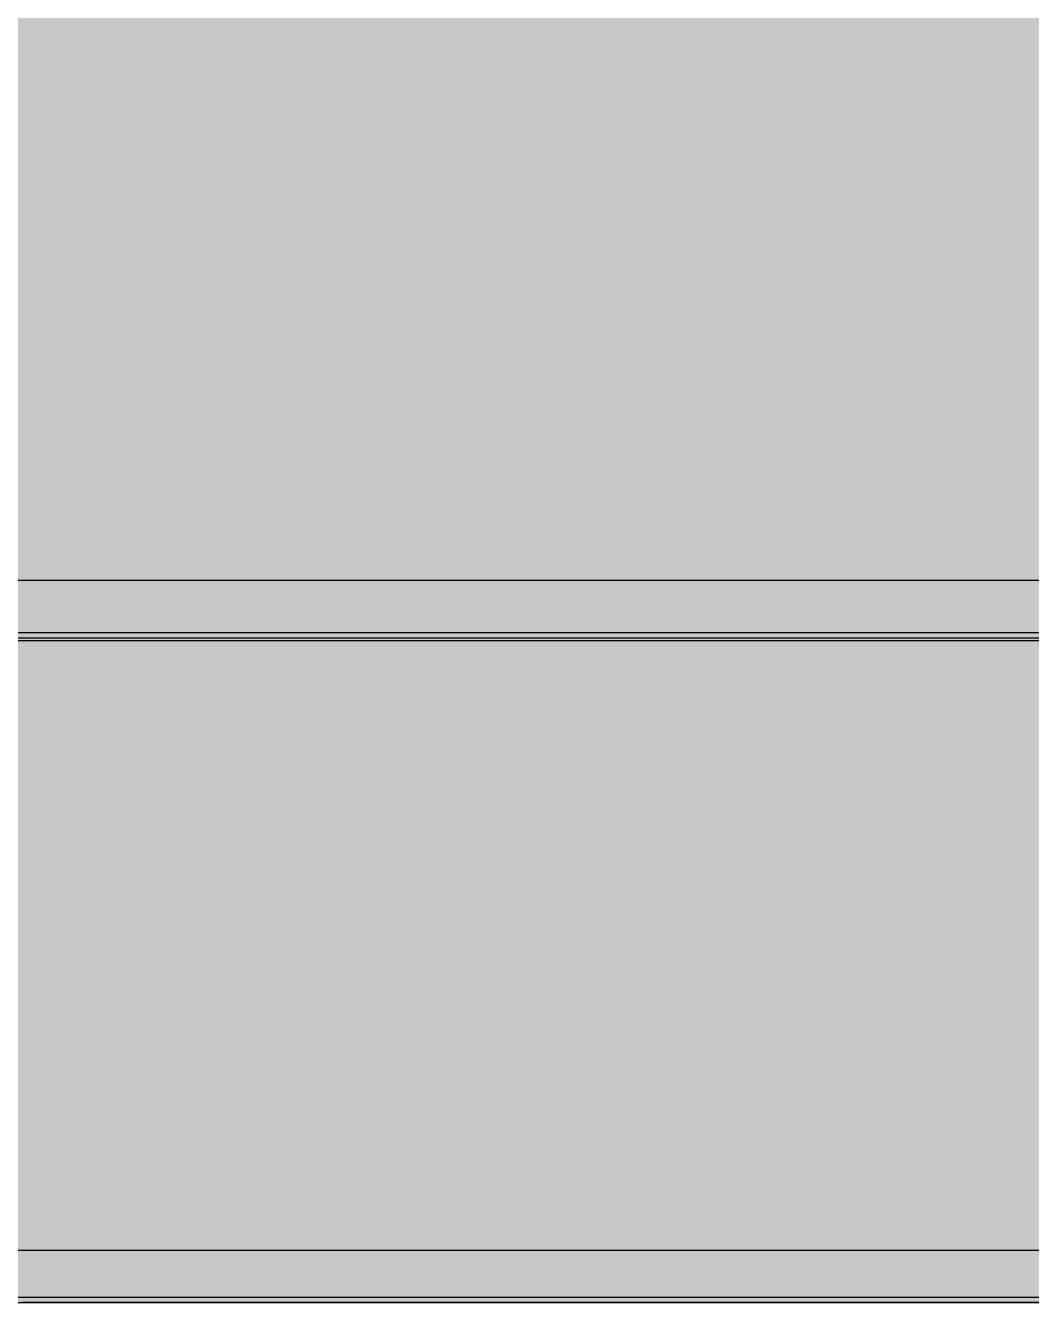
# Model space of a CAD drawing. Header units: millimetres. Extents: x 0 to 966, y -664 to 90.
# Drawn here: x 826.19 to 860.09, y 0 to 43.02 of the extents above; entities that cross this region are included whole.
import ezdxf

# ---------------------------------------------------------------- set-up
doc = ezdxf.new("R2010")
doc.units = ezdxf.units.MM
for name, color, linetype in [('HDL_BODY', 7, 'Continuous'), ('HDL_DETAIL', 7, 'Continuous'), ('HDL_PRINT', 7, 'Continuous')]:
    doc.layers.add(name, color=color, linetype=linetype)

# ---------------------------------------------------------------- blocks, each defined once
blk = doc.blocks.new('M_R8.16.1-CD_FRONT')
at = {"layer": 'HDL_BODY', "true_color": 0x202126}
blk.add_hatch(color=250, dxfattribs=at).paths.add_polyline_path([(0, 0), (144, 0), (144, 90), (0, 90)])
at = {"layer": 'HDL_BODY', "true_color": 0x2a2a30}
blk.add_hatch(color=250, dxfattribs=at).paths.add_polyline_path([(0.4, 20.52), (143.6, 20.52), (143.6, 68.31), (0.4, 68.31)])
at = {"layer": 'HDL_BODY', "true_color": 0x23242a}
blk.add_hatch(color=250, dxfattribs=at).paths.add_polyline_path([(0.4, 0.5), (143.6, 0.5), (143.6, 19.8), (0.4, 19.8)])
at = {"layer": 'HDL_PRINT', "true_color": 0xdee1e9}
for points in [[(82.451, 41.078), (83.332, 42.663), (84.213, 41.078), (82.451, 41.078)], [(99.028, 41.078), (99.909, 42.663), (100.793, 41.078), (99.028, 41.078)], [(82.362, 37.993), (82.362, 40.283), (84.037, 40.283), (84.037, 39.843), (82.891, 39.843), (82.891, 39.403), (83.948, 39.403), (83.948, 39.049), (82.891, 39.049), (82.891, 38.433), (84.126, 38.433), (84.126, 37.993), (82.362, 37.993)], [(99.028, 37.993), (99.028, 40.283), (100.528, 40.283), (100.528, 39.843), (99.468, 39.843), (99.468, 39.313), (100.349, 39.313), (100.349, 38.962), (99.468, 38.962), (99.468, 37.993), (99.028, 37.993)]]:
    blk.add_hatch(color=254, dxfattribs=at).paths.add_polyline_path(points)
at = {"layer": 'HDL_DETAIL', "color": 251, "true_color": 0x52555c}
for points in [[(0.001, 0), (144, 0), (144, 89.999), (0.001, 89.999), (0.001, 0)], [(0.001, 22.301), (144, 22.301), (144, 67.61), (0.001, 67.61), (0.001, 22.301)], [(78.04, 0), (78.04, 0)], [(78.04, 0), (78.04, 0)], [(78.04, 0), (78.04, 0)], [(78.04, 0), (78.04, 0)], [(78.04, 0), (78.04, 0)], [(78.04, 0), (78.04, 0)], [(78.04, 0), (78.04, 0)], [(78.04, 0), (78.04, 0)], [(78.04, 0), (78.04, 0)], [(78.04, 0), (78.04, 0)], [(78.04, 0), (78.04, 0)], [(78.04, 0), (78.04, 0)], [(78.04, 0), (78.04, 0)], [(78.04, 0), (78.04, 0)], [(78.04, 0), (78.04, 0)], [(78.04, 0), (78.04, 0)], [(78.04, 0), (78.04, 0)], [(78.04, 0), (78.04, 0)], [(78.04, 0), (78.04, 0)], [(78.04, 0), (78.04, 0)], [(78.04, 0), (78.04, 0)]]:
    blk.add_lwpolyline(points, close=True, dxfattribs=at)
for points in [[(0.265, 24.328), (142.943, 24.328)], [(0.265, 24.328), (142.943, 24.328)], [(0.265, 24.328), (142.943, 24.328)], [(0.265, 24.328), (142.943, 24.328)], [(0.265, 24.328), (142.943, 24.328)], [(0.265, 24.328), (142.943, 24.328)], [(0.265, 24.328), (142.943, 24.328)], [(0.265, 24.328), (142.943, 24.328)], [(0.265, 24.328), (142.943, 24.328)], [(0.265, 24.328), (142.943, 24.328)], [(0.265, 24.328), (142.943, 24.328)], [(0.265, 24.328), (142.943, 24.328)], [(0.265, 24.328), (142.943, 24.328)], [(0.265, 24.328), (142.943, 24.328)], [(0.265, 24.328), (142.943, 24.328)], [(0.265, 24.328), (142.943, 24.328)], [(0.265, 24.328), (142.943, 24.328)], [(0.265, 24.328), (142.943, 24.328)], [(0.265, 24.328), (142.943, 24.328)], [(0.265, 24.328), (142.943, 24.328)], [(0.265, 24.328), (142.943, 24.328)], [(0.001, 22.389), (143.205, 22.389)], [(0.001, 22.389), (143.205, 22.389)], [(0.001, 22.389), (143.205, 22.389)], [(0.001, 22.389), (143.205, 22.389)], [(0.001, 22.389), (143.205, 22.389)], [(0.001, 22.389), (143.205, 22.389)], [(0.001, 22.389), (143.205, 22.389)], [(0.001, 22.389), (143.205, 22.389)], [(0.001, 22.389), (143.205, 22.389)], [(0.001, 22.389), (143.205, 22.389)], [(0.001, 22.389), (143.205, 22.389)], [(0.001, 22.389), (143.205, 22.389)], [(0.001, 22.389), (143.205, 22.389)], [(0.001, 22.389), (143.205, 22.389)], [(0.001, 22.389), (143.205, 22.389)], [(0.001, 22.389), (143.205, 22.389)], [(0.001, 22.389), (143.205, 22.389)], [(0.001, 22.389), (143.205, 22.389)], [(0.001, 22.389), (143.205, 22.389)], [(0.001, 22.389), (143.205, 22.389)], [(0.001, 22.389), (143.205, 22.389)], [(0.265, 22.566), (143.03, 22.566)], [(0.265, 22.566), (143.03, 22.566)], [(0.265, 22.566), (143.03, 22.566)], [(0.265, 22.566), (143.03, 22.566)], [(0.265, 22.566), (143.03, 22.566)], [(0.265, 22.566), (143.03, 22.566)], [(0.265, 22.566), (143.03, 22.566)], [(0.265, 22.566), (143.03, 22.566)], [(0.265, 22.566), (143.03, 22.566)], [(0.265, 22.566), (143.03, 22.566)], [(0.265, 22.566), (143.03, 22.566)], [(0.265, 22.566), (143.03, 22.566)], [(0.265, 22.566), (143.03, 22.566)], [(0.265, 22.566), (143.03, 22.566)], [(0.265, 22.566), (143.03, 22.566)], [(0.265, 22.566), (143.03, 22.566)], [(0.265, 22.566), (143.03, 22.566)], [(0.265, 22.566), (143.03, 22.566)], [(0.265, 22.566), (143.03, 22.566)], [(0.265, 22.566), (143.03, 22.566)], [(0.265, 22.566), (143.03, 22.566)], [(0.001, 1.763), (127.244, 1.763)], [(0.001, 1.763), (127.244, 1.763)], [(0.001, 1.763), (127.244, 1.763)], [(0.001, 1.763), (127.244, 1.763)], [(0.001, 1.763), (127.244, 1.763)], [(0.001, 1.763), (127.244, 1.763)], [(0.001, 1.763), (127.244, 1.763)], [(0.001, 1.763), (127.244, 1.763)], [(0.001, 1.763), (127.244, 1.763)], [(0.001, 1.763), (127.244, 1.763)], [(0.001, 1.763), (127.244, 1.763)], [(0.001, 1.763), (127.244, 1.763)], [(0.001, 1.763), (127.244, 1.763)], [(0.001, 1.763), (127.244, 1.763)], [(0.001, 1.763), (127.244, 1.763)], [(0.001, 1.763), (127.244, 1.763)], [(0.001, 1.763), (127.244, 1.763)], [(0.001, 1.763), (127.244, 1.763)], [(0.001, 1.763), (127.244, 1.763)], [(0.001, 1.763), (127.244, 1.763)], [(0.001, 1.763), (127.244, 1.763)], [(0.001, 0.176), (143.294, 0.176)], [(0.001, 0.176), (143.294, 0.176)], [(0.001, 0.176), (143.294, 0.176)], [(0.001, 0.176), (143.294, 0.176)], [(0.001, 0.176), (143.294, 0.176)], [(0.001, 0.176), (143.294, 0.176)], [(0.001, 0.176), (143.294, 0.176)], [(0.001, 0.176), (143.294, 0.176)], [(0.001, 0.176), (143.294, 0.176)], [(0.001, 0.176), (143.294, 0.176)], [(0.001, 0.176), (143.294, 0.176)], [(0.001, 0.176), (143.294, 0.176)], [(0.001, 0.176), (143.294, 0.176)], [(0.001, 0.176), (143.294, 0.176)], [(0.001, 0.176), (143.294, 0.176)], [(0.001, 0.176), (143.294, 0.176)], [(0.001, 0.176), (143.294, 0.176)], [(0.001, 0.176), (143.294, 0.176)], [(0.001, 0.176), (143.294, 0.176)], [(0.001, 0.176), (143.294, 0.176)], [(0.001, 0.176), (143.294, 0.176)], [(78.04, 0), (77.954, 0), (77.689, 0), (76.1, 0)], [(143.649, 0), (78.04, 0)], [(143.649, 0), (78.04, 0)], [(143.649, 0), (78.04, 0)], [(143.649, 0), (78.04, 0)], [(143.649, 0), (78.04, 0)], [(143.649, 0), (78.04, 0)], [(143.649, 0), (78.04, 0)], [(143.649, 0), (78.04, 0)], [(143.649, 0), (78.04, 0)], [(143.649, 0), (78.04, 0)], [(143.649, 0), (78.04, 0)], [(143.649, 0), (78.04, 0)], [(143.649, 0), (78.04, 0)], [(143.649, 0), (78.04, 0)], [(143.649, 0), (78.04, 0)], [(143.649, 0), (78.04, 0)], [(143.649, 0), (78.04, 0)], [(143.649, 0), (78.04, 0)], [(143.649, 0), (78.04, 0)], [(143.649, 0), (78.04, 0)], [(143.649, 0), (78.04, 0)]]:
    blk.add_lwpolyline(points, dxfattribs=at)

msp = doc.modelspace()

# ---------------------------------------------------------------- block references
msp.add_blockref('M_R8.16.1-CD_FRONT', (750, 0))

doc.saveas('drawing.dxf')
